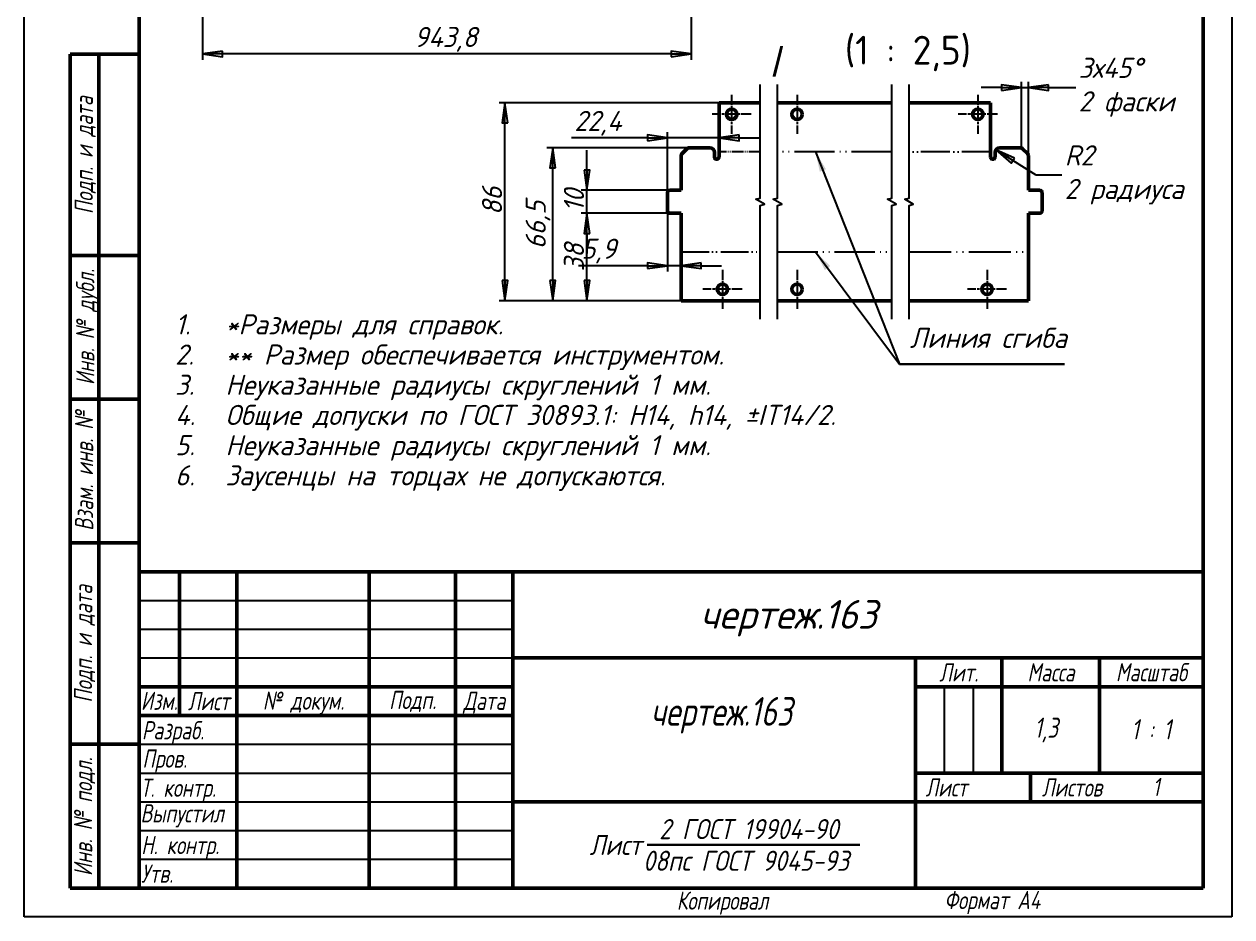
# Model space of a CAD drawing. Header units: millimetres. Extents: x 0 to 210, y 0 to 297.
# Drawn here: x 0 to 210, y 0 to 155.2 of the extents above; entities that cross this region are included whole.
import ezdxf
from ezdxf.enums import TextEntityAlignment as Align

# ---------------------------------------------------------------- set-up
doc = ezdxf.new("R2010")
doc.units = ezdxf.units.MM
doc.linetypes.add('LT_04', pattern=[0.7087, 0.4724, -0.0591, 0.1181, -0.0591])
doc.linetypes.add('LT_16', pattern=[0.68, 0.48, -0.06, 0.01, -0.06, 0.01, -0.06])
for name, color, linetype, lineweight in [('Layer_02', 7, 'Continuous', 50), ('Layer_03', 7, 'Continuous', 50), ('Layer_04', 7, 'Continuous', 50), ('Layer_05', 7, 'Continuous', 25), ('Layer_06', 7, 'Continuous', 25), ('Layer_07', 7, 'Continuous', 25), ('Layer_09', 7, 'LT_04', 25), ('Layer_10', 7, 'Continuous', 25), ('Layer_11', 7, 'Continuous', 50)]:
    doc.layers.add(name, color=color, linetype=linetype, lineweight=lineweight)
doc.styles.add('Style_02', font='ariali.ttf', dxfattribs={"width": 0.8})
doc.styles.add('Style_03', font='GOST Common Italic.ttf')
doc.styles.add('Style_06', font='GOST Common Italic.ttf', dxfattribs={"width": 0.8})
doc.styles.add('Style_07', font='GOST Common Italic.ttf', dxfattribs={"width": 0.8})
doc.styles.add('Style_08', font='GOST Common Italic.ttf')
doc.styles.add('Style_09', font='GOST Common Italic.ttf')
doc.styles.add('Style_10', font='GOST Common Italic.ttf', dxfattribs={"width": 0.9})
doc.styles.add('Style_11', font='GOST Common Italic.ttf', dxfattribs={"width": 0.8})
doc.styles.add('Style_12', font='GOST Common Italic.ttf')
doc.styles.add('Style_13', font='GOST Common Italic.ttf', dxfattribs={"width": 0.7})
doc.styles.add('Style_14', font='GOST Common Italic.ttf', dxfattribs={"width": 0.7})
doc.styles.add('Style_15', font='AIGDT___.TTF')
doc.styles.add('Style_16', font='GOST Common.ttf')
doc.dimstyles.new('DimStyle_03', dxfattribs={"dimtxt": 3.5, "dimasz": 3.5, "dimexe": 1, "dimexo": 0, "dimgap": 0.5, "dimtad": 1, "dimrnd": 1e-08, "dimtxsty": 'Style_03', "dimblk": 'Filled-1', "dimcen": 2.5, "dimdle": 15, "dimclrd": 256, "dimclre": 256, "dimclrt": 256, "dimazin": 2, "dimtfac": 0.714286, "dimtdec": 3, "dimtmove": 0, "dimatfit": 3, "dimlwd": -1, "dimlwe": 25})
doc.dimstyles.new('DimStyle_06', dxfattribs={"dimtxt": 3.5, "dimasz": 3.5, "dimexe": 1, "dimexo": 0, "dimgap": 0.5, "dimtad": 1, "dimrnd": 1e-08, "dimtxsty": 'Style_03', "dimblk": 'Filled-1', "dimcen": 2.5, "dimdle": 15, "dimclrd": 256, "dimclre": 256, "dimclrt": 256, "dimazin": 2, "dimtfac": 0.714286, "dimtdec": 3, "dimtmove": 0, "dimatfit": 3, "dimlwd": 25, "dimlwe": 25})

# ---------------------------------------------------------------- blocks, each defined once
blk = doc.blocks.new('Block_04')
at = {"layer": 'Layer_11'}
for p, q in [((-12, 0), (-12, 145)), ((-12, 145), (0, 145)), ((-7, 145), (-7, 0)), ((-12, 110), (-7, 110)), ((-7, 110), (0, 110)), ((-12, 85), (-7, 85)), ((-7, 85), (0, 85)), ((-12, 60), (-7, 60)), ((-7, 60), (0, 60)), ((-12, 25), (-7, 25)), ((-7, 25), (0, 25)), ((0, 0), (-12, 0))]:
    blk.add_line(p, q, dxfattribs=at)
at = {"layer": 'Layer_07', "char_height": 3.17, "attachment_point": 5, "rotation": 90, "style": 'Style_02'}
for s, insert, width in [('\\fGOST Common|b0|i1;\\H3.1700;Подп. и дата', (-9.37, 127.41), 34.7679), ('\\fGOST Common|b0|i1;\\H3.1700;Инв. № дубл.', (-8.95, 97.55), 24.8438), ('\\fGOST Common|b0|i1;\\H3.1700;Взам. инв. №', (-9.58, 72.53), 24.8669), ('\\fGOST Common|b0|i1;\\H3.1700;Подп. и дата', (-9.5, 42.47), 35.1486), ('\\fGOST Common|b0|i1;\\H3.1700;Инв. № подл.', (-9.5, 12.41), 24.9618)]:
    blk.add_mtext(s, dxfattribs=dict(at, insert=insert, width=width))
at = {"layer": 'Layer_07', "style": 'Style_06', "width": 0.8}
for tag, p in [('Подп._и_дата_2_001', (-3.53, 127.51)), ('Инв._номер_дубликата_001', (-3.41, 97.47)), ('Взамен_инв._номера_001', (-3.46, 72.53)), ('Подп._и_дата_1_001', (-3.42, 42.35)), ('ИНВЕНТАРНЫЙ_НОМЕР_001', (-3.33, 12.68))]:
    blk.add_attdef(tag, text='', height=3.17, rotation=90, dxfattribs=at).set_placement(p, align=Align.MIDDLE_CENTER)
blk = doc.blocks.new('Block_12')
at = {"layer": 'Layer_03'}
for p, q in [((0, 55), (185, 55)), ((0, 0), (0, 55)), ((0, 0), (0, 55)), ((7, 55), (7, 30)), ((17, 55), (17, 0)), ((40, 55), (40, 0)), ((55, 55), (55, 0)), ((65, 55), (65, 0)), ((185, 0), (185, 55)), ((65, 40), (185, 40)), ((135, 40), (135, 0)), ((150, 40), (150, 20)), ((167, 40), (167, 20)), ((0, 35), (65, 35)), ((135, 35), (185, 35)), ((0, 30), (65, 30)), ((135, 20), (185, 20)), ((155, 20), (155, 15)), ((65, 15), (185, 15)), ((185, 0), (0, 0))]:
    blk.add_line(p, q, dxfattribs=at)
at = {"layer": 'Layer_03', "linetype": 'Continuous', "lineweight": 25}
for p, q in [((0, 50), (65, 50)), ((0, 45), (65, 45)), ((0, 40), (65, 40)), ((140, 35), (140, 20)), ((145, 35), (145, 20)), ((0, 25), (65, 25)), ((0, 20), (65, 20)), ((0, 15), (65, 15)), ((0, 10), (65, 10)), ((0, 5), (65, 5))]:
    blk.add_line(p, q, dxfattribs=at)
at = {"layer": 'Layer_03', "lineweight": 30}
blk.add_line((88.31, 7.5), (125.29, 7.5), dxfattribs=at)
at = {"layer": 'Layer_03', "char_height": 3.17, "style": 'Style_02'}
for s, insert, width, attachment_point in [('\\fGOST Common|b0|i1;\\H3.1700;Лит.', (142.52, 37.49), 14.9766, 5), ('\\fGOST Common|b0|i1;\\H3.1700;Масса', (158.55, 37.51), 16.9878, 5), ('\\fGOST Common|b0|i1;\\H3.1700;Масштаб', (176.02, 37.53), 17.8316, 5), ('\\fGOST Common|b0|i1;\\H3.1700;Изм.', (3.5, 32.56), 6.9635, 5), ('\\fGOST Common|b0|i1;\\H3.1700;Лист', (12.1, 32.5), 10.0029, 5), ('\\A0;\\fGOST Common|b0|i1;\\H3.1700;№ докум.', (28.58, 32.16), 22.9069, 5), ('\\fGOST Common|b0|i1;\\H3.1700;Подп.', (47.56, 32.45), 14.879, 5), ('\\fGOST Common|b0|i1;\\H3.1700;Дата', (60.02, 32.24), 9.9614, 5), ('\\fGOST Common|b0|i1;\\H3.1700;Разраб.', (0.47, 27), 16.9971, 4), ('\\fGOST Common|b0|i1;\\H3.1700;Пров.', (0.56, 22.08), 17.0192, 4), ('\\A0;\\fGOST Common|b0|i1;\\H3.1700;Т. контр.', (0.23, 17.01), 16.9554, 4), ('\\fGOST Common|b0|i1;\\H3.1700;Лист', (140.37, 17.5), 10.5071, 5), ('\\fGOST Common|b0|i1;\\H3.1700;Листов', (162.21, 17.5), 14.3668, 5), ('\\A1;', (150.6, 17.54), 8.8313, 5), ('\\fGOST Common|b0|i1;\\H3.1700;Н. контр.', (0.36, 7.05), 16.9999, 4), ('\\fGOST Common|b0|i1;\\H3.1700;Утв.', (0.34, 2.52), 17.0083, 4), ('\\fGOST Common|b0|i1;\\H3.1700;Копировал', (93.48, -0.59), 19.7871, 1)]:
    blk.add_mtext(s, dxfattribs=dict(at, insert=insert, width=width, attachment_point=attachment_point))
at = {"layer": 'Layer_03'}
for tag, height, style, width, p in [('Изм1_001', 2.89, 'Style_14', 0.7, (3.51, 52.52)), ('Лист1_001', 2.89, 'Style_14', 0.7, (12.03, 52.52)), ('Докум1_001', 2.89, 'Style_14', 0.7, (28.54, 52.48)), ('Изм2_001', 2.89, 'Style_14', 0.7, (3.5, 47.52)), ('Лист2_001', 2.89, 'Style_14', 0.7, (12.01, 47.5)), ('Докум2_001', 2.89, 'Style_14', 0.7, (28.53, 47.5)), ('Изм3_001', 2.89, 'Style_14', 0.7, (3.5, 42.5)), ('Лист3_001', 2.89, 'Style_14', 0.7, (12.01, 42.51)), ('Докум3_001', 2.89, 'Style_14', 0.7, (28.51, 42.48)), ('Изм4_001', 2.89, 'Style_14', 0.7, (3.51, 37.5)), ('Лист4_001', 2.89, 'Style_14', 0.7, (12, 37.53)), ('Докум4_001', 2.89, 'Style_14', 0.7, (28.51, 37.52)), ('НАИМЕНОВАНИЕ_001', 5, 'Style_07', 0.8, (89.87, 28.98)), ('Литера_001', 3.5, 'Style_11', 0.8, (137.52, 27.25)), ('Литера2_001', 3.5, 'Style_11', 0.8, (142.51, 27.22)), ('Литера3_001', 3.5, 'Style_11', 0.8, (147.52, 27.21)), ('Масса_001', 3.5, 'Style_11', 0.8, (156.37, 26.48)), ('Масштаб_001', 3.5, 'Style_11', 0.8, (174.97, 25.86)), ('Тип_документа_001', 3.17, 'Style_06', 0.8, (100.08, 17.56)), ('Листов_001', 3.17, 'Style_06', 0.8, (177.46, 17.58))]:
    blk.add_attdef(tag, text='', height=height, dxfattribs=dict(at, style=style, width=width)).set_placement(p, align=Align.MIDDLE_CENTER)
for tag, height, style, width, p in [('Подп1_001', 2.89, 'Style_14', 0.7, (40.01, 52.51)), ('Дата1_001', 2, 'Style_13', 0.7, (55.01, 52.51)), ('Подп2_001', 2.89, 'Style_14', 0.7, (40.01, 47.5)), ('Дата2_001', 2, 'Style_13', 0.7, (55.01, 47.49)), ('Подп3_001', 2.89, 'Style_14', 0.7, (40.01, 42.51)), ('Дата3_001', 2, 'Style_13', 0.7, (55.02, 42.52)), ('Подп4_001', 2.89, 'Style_14', 0.7, (40.01, 37.51)), ('Дата4_001', 2, 'Style_13', 0.7, (55.02, 37.51)), ('АВТОР_001', 3.17, 'Style_06', 0.8, (15.59, 26.85)), ('Разработал_Подп._001', 2.89, 'Style_14', 0.7, (40.05, 27.51)), ('ДАТА_СОЗДАНИЯ_001', 2, 'Style_13', 0.7, (55.01, 27.51)), ('ПРОВЕРИЛ_001', 3.17, 'Style_06', 0.8, (17.41, 22.53)), ('Проверил_Подп._001', 2.89, 'Style_14', 0.7, (40.05, 22.52)), ('ДАТА_ПРОВЕРКИ_001', 2, 'Style_13', 0.7, (55.02, 22.51)), ('ТЕХНОЛОГ_001', 3.17, 'Style_06', 0.8, (17.33, 17.54)), ('Технолог_Подп._001', 2.89, 'Style_14', 0.7, (40.05, 17.51)), ('Технолог_Дата_001', 2, 'Style_13', 0.7, (55.01, 17.5)), ('Должность_руководителя_001', 3.17, 'Style_06', 0.8, (0.52, 12.51)), ('НАЧ._ОТДЕЛА_001', 3.17, 'Style_06', 0.8, (17.46, 12.45)), ('Руководитель_Подп._001', 2.89, 'Style_14', 0.7, (40.01, 12.5)), ('Руководитель_Дата_001', 2, 'Style_13', 0.7, (55.01, 12.51)), ('НОРМОКОНТРОЛЬ_001', 3.17, 'Style_06', 0.8, (17.37, 7.48)), ('Нормоконтроль_Подп._001', 2.89, 'Style_14', 0.7, (40.05, 7.52)), ('ДАТА_НОРМОКОНТРОЛЯ_001', 2, 'Style_13', 0.7, (55.02, 7.51)), ('УТВЕРДИЛ_001', 3.17, 'Style_06', 0.8, (17.4, 2.51)), ('Утвердил_Подп._001', 2.89, 'Style_14', 0.7, (40.05, 2.51)), ('ДАТА_УТВЕРЖДЕНИЯ_001', 2, 'Style_13', 0.7, (55.01, 2.5))]:
    blk.add_attdef(tag, text='', height=height, dxfattribs=dict(at, style=style, width=width)).set_placement(p, align=Align.MIDDLE_LEFT)
for tag, height, style, p in [('ОБОЗНАЧЕНИЕ_001', 5, 'Style_09', (102.16, 45.12)), ('ОРГАНИЗАЦИЯ_001', 3.5, 'Style_12', (148.22, 5.85))]:
    blk.add_attdef(tag, text='', height=height, dxfattribs=dict(at, style=style)).set_placement(p, align=Align.MIDDLE_CENTER)
at = {"layer": 'Layer_03', "style": 'Style_10', "width": 0.9}
blk.add_attdef('Материал_Наим._001', text='', height=3.5, dxfattribs=at).set_placement((96.54, 7.5), align=Align.BOTTOM_CENTER)
blk.add_attdef('Материал_Класс_001', text='', height=3.5, dxfattribs=at).set_placement((88.21, 7.5), align=Align.MIDDLE_RIGHT)
blk.add_attdef('Материал_ГОСТ_001', text='', height=3.5, dxfattribs=at).set_placement((106.8, 6.5), align=Align.TOP_CENTER)
blk = doc.blocks.new('Block_13')
at = {"layer": 'Layer_04', "lineweight": 25}
for p, q in [((0, 0), (0, 297)), ((210, 297), (210, 0)), ((210, 0), (0, 0))]:
    blk.add_line(p, q, dxfattribs=at)
at = {"layer": 'Layer_04'}
for p, q in [((20, 292), (20, 5)), ((205, 5), (205, 292)), ((20, 5), (205, 5))]:
    blk.add_line(p, q, dxfattribs=at)
at = {"layer": 'Layer_04', "insert": (160, 4.5), "char_height": 3.17, "attachment_point": 1, "style": 'Style_02'}
blk.add_mtext('\\A1;\\fGOST Common|b0|i1;\\H3.1700;Формат A4', dxfattribs=at)
blk = doc.blocks.new('Filled-1')
at = {"color": 0}
for p, q in [((0, 0), (-1, 0.143)), ((-1, 0.143), (-1, -0.143)), ((-1, 0), (0, 0)), ((-1, -0.143), (0, 0))]:
    blk.add_line(p, q, dxfattribs=at)
at = {"color": 0, "flags": 128}
blk.add_lwpolyline([(-1, -0.143), (0, 0), (-1, 0.143), (-1, -0.143)], dxfattribs=at)
at = {"color": 0}
blk.add_solid([(-1, -0.143), (0, 0), (-1, 0.143), (-1, -0.143)], dxfattribs=at)
blk = doc.blocks.new('*D21')
at = {"layer": 'Defpoints', "color": 0, "linetype": 'Continuous'}
for p in [(31, 200.44), (115.99, 200.44), (31, 150.01)]:
    blk.add_point(p, dxfattribs=at)
at = {"layer": 'Layer_10', "linetype": 'Continuous', "lineweight": 25}
for p, q in [((31, 200.44), (31, 149.01)), ((115.99, 200.44), (115.99, 149.01)), ((112.49, 150.01), (34.5, 150.01))]:
    blk.add_line(p, q, dxfattribs=at)
at = {"layer": 'Layer_10', "linetype": 'Continuous', "lineweight": 25, "xscale": 3.5, "yscale": 3.5, "zscale": 3.5, "rotation": 180}
blk.add_blockref('Filled-1', (31, 150.01), dxfattribs=at)
at = {"layer": 'Layer_10', "linetype": 'Continuous', "lineweight": 25, "xscale": 3.5, "yscale": 3.5, "zscale": 3.5}
blk.add_blockref('Filled-1', (115.99, 150.01), dxfattribs=at)
at = {"layer": 'Layer_10', "linetype": 'Continuous', "lineweight": 25, "insert": (67.81, 154.71), "char_height": 3.5, "attachment_point": 1, "style": 'Style_03'}
blk.add_mtext('\\A1;943,8', dxfattribs=at)
blk = doc.blocks.new('*D24')
at = {"layer": 'Defpoints', "color": 0, "linetype": 'Continuous'}
for p in [(83.61, 141.52), (120.83, 141.52), (114.23, 107.1)]:
    blk.add_point(p, dxfattribs=at)
at = {"layer": 'Layer_10', "linetype": 'Continuous', "lineweight": 25}
for p, q in [((120.83, 141.52), (82.61, 141.52)), ((83.61, 110.6), (83.61, 138.02)), ((114.23, 107.1), (82.61, 107.1))]:
    blk.add_line(p, q, dxfattribs=at)
at = {"layer": 'Layer_10', "linetype": 'Continuous', "lineweight": 25, "xscale": 3.5, "yscale": 3.5, "zscale": 3.5}
for p, rotation in [((83.61, 141.52), 90), ((83.61, 107.1), 270)]:
    blk.add_blockref('Filled-1', p, dxfattribs=dict(at, rotation=rotation))
at = {"layer": 'Layer_10', "linetype": 'Continuous', "lineweight": 25, "insert": (79.61, 121.98), "char_height": 3.5, "attachment_point": 1, "rotation": 90, "style": 'Style_03'}
blk.add_mtext('\\A1;86', dxfattribs=at)
blk = doc.blocks.new('Block_11')
at = {"layer": 'Layer_11', "lineweight": 30}
blk.add_line((0, 0), (8.198, 0), dxfattribs=at)
at = {"layer": 'Layer_07', "style": 'Style_08'}
blk.add_text('Линия сгиба', height=1, dxfattribs=at).set_placement((0.5, 0.5), align=Align.BOTTOM_LEFT)
blk = doc.blocks.new('*D26')
at = {"layer": 'Defpoints', "color": 0, "linetype": 'Continuous'}
for p in [(111.87, 122.71), (114.23, 117.79), (111.87, 113.2)]:
    blk.add_point(p, dxfattribs=at)
at = {"layer": 'Layer_10', "linetype": 'Continuous', "lineweight": 25}
for p, q in [((111.87, 122.71), (111.87, 112.2)), ((108.37, 113.2), (96.41, 113.2)), ((114.23, 113.2), (111.87, 113.2)), ((117.73, 113.2), (121.23, 113.2))]:
    blk.add_line(p, q, dxfattribs=at)
at = {"layer": 'Layer_10', "linetype": 'Continuous', "lineweight": 25, "xscale": 3.5, "yscale": 3.5, "zscale": 3.5}
blk.add_blockref('Filled-1', (111.87, 113.2), dxfattribs=at)
at = {"layer": 'Layer_10', "linetype": 'Continuous', "lineweight": 25, "xscale": 3.5, "yscale": 3.5, "zscale": 3.5, "rotation": 180}
blk.add_blockref('Filled-1', (114.23, 113.2), dxfattribs=at)
at = {"layer": 'Layer_10', "linetype": 'Continuous', "lineweight": 25, "insert": (96.91, 117.9), "char_height": 3.5, "attachment_point": 1, "style": 'Style_03'}
blk.add_mtext('\\A1;5,9', dxfattribs=at)
blk = doc.blocks.new('*D27')
at = {"layer": 'Defpoints', "color": 0, "linetype": 'Continuous'}
for p in [(97.85, 122.31), (112.27, 122.31), (114.23, 107.1)]:
    blk.add_point(p, dxfattribs=at)
at = {"layer": 'Layer_10', "linetype": 'Continuous', "lineweight": 25}
for p, q in [((112.27, 122.31), (96.85, 122.31)), ((97.85, 110.6), (97.85, 118.81)), ((114.23, 107.1), (96.85, 107.1))]:
    blk.add_line(p, q, dxfattribs=at)
at = {"layer": 'Layer_10', "linetype": 'Continuous', "lineweight": 25, "xscale": 3.5, "yscale": 3.5, "zscale": 3.5}
for p, rotation in [((97.85, 122.31), 90), ((97.85, 107.1), 270)]:
    blk.add_blockref('Filled-1', p, dxfattribs=dict(at, rotation=rotation))
at = {"layer": 'Layer_10', "linetype": 'Continuous', "lineweight": 25, "insert": (93.85, 112.19), "char_height": 3.5, "attachment_point": 1, "rotation": 90, "style": 'Style_03'}
blk.add_mtext('\\A1;38', dxfattribs=at)
blk = doc.blocks.new('*D28')
at = {"layer": 'Defpoints', "color": 0, "linetype": 'Continuous'}
for p in [(97.85, 126.31), (112.27, 126.31), (112.27, 122.31)]:
    blk.add_point(p, dxfattribs=at)
at = {"layer": 'Layer_10', "linetype": 'Continuous', "lineweight": 25}
for p, q in [((97.85, 129.81), (97.85, 133.31)), ((112.27, 126.31), (96.85, 126.31)), ((97.85, 122.31), (97.85, 126.31)), ((112.27, 122.31), (96.85, 122.31)), ((97.85, 118.81), (97.85, 115.31))]:
    blk.add_line(p, q, dxfattribs=at)
at = {"layer": 'Layer_10', "linetype": 'Continuous', "lineweight": 25, "xscale": 3.5, "yscale": 3.5, "zscale": 3.5}
for p, rotation in [((97.85, 126.31), 270), ((97.85, 122.31), 90)]:
    blk.add_blockref('Filled-1', p, dxfattribs=dict(at, rotation=rotation))
at = {"layer": 'Layer_10', "linetype": 'Continuous', "lineweight": 25, "insert": (93.85, 122.54), "char_height": 3.5, "attachment_point": 1, "rotation": 90, "style": 'Style_03'}
blk.add_mtext('\\A1;10', dxfattribs=at)
blk = doc.blocks.new('*D29')
at = {"layer": 'Defpoints', "color": 0, "linetype": 'Continuous'}
for p in [(91.91, 133.71), (115.59, 133.71), (114.23, 107.1)]:
    blk.add_point(p, dxfattribs=at)
at = {"layer": 'Layer_10', "linetype": 'Continuous', "lineweight": 25}
for p, q in [((115.59, 133.71), (90.91, 133.71)), ((91.91, 110.6), (91.91, 130.21)), ((114.23, 107.1), (90.91, 107.1))]:
    blk.add_line(p, q, dxfattribs=at)
at = {"layer": 'Layer_10', "linetype": 'Continuous', "lineweight": 25, "xscale": 3.5, "yscale": 3.5, "zscale": 3.5}
for p, rotation in [((91.91, 133.71), 90), ((91.91, 107.1), 270)]:
    blk.add_blockref('Filled-1', p, dxfattribs=dict(at, rotation=rotation))
at = {"layer": 'Layer_10', "linetype": 'Continuous', "lineweight": 25, "insert": (87.21, 116.08), "char_height": 3.5, "attachment_point": 1, "rotation": 90, "style": 'Style_03'}
blk.add_mtext('\\A1;66,5', dxfattribs=at)
blk = doc.blocks.new('*D30')
at = {"layer": 'Defpoints', "color": 0, "linetype": 'Continuous'}
for p in [(120.83, 141.52), (120.83, 135.42), (111.87, 125.91)]:
    blk.add_point(p, dxfattribs=at)
at = {"layer": 'Layer_10', "linetype": 'Continuous', "lineweight": 25}
for p, q in [((108.37, 135.42), (95.17, 135.42)), ((111.87, 125.91), (111.87, 136.42)), ((120.83, 135.42), (111.87, 135.42)), ((124.33, 135.42), (127.83, 135.42))]:
    blk.add_line(p, q, dxfattribs=at)
at = {"layer": 'Layer_10', "linetype": 'Continuous', "lineweight": 25, "xscale": 3.5, "yscale": 3.5, "zscale": 3.5}
blk.add_blockref('Filled-1', (111.87, 135.42), dxfattribs=at)
at = {"layer": 'Layer_10', "linetype": 'Continuous', "lineweight": 25, "xscale": 3.5, "yscale": 3.5, "zscale": 3.5, "rotation": 180}
blk.add_blockref('Filled-1', (120.83, 135.42), dxfattribs=at)
at = {"layer": 'Layer_10', "linetype": 'Continuous', "lineweight": 25, "insert": (95.67, 140.12), "char_height": 3.5, "attachment_point": 1, "style": 'Style_03'}
blk.add_mtext('\\A1;22,4', dxfattribs=at)
blk = doc.blocks.new('*D36')
at = {"layer": 'Defpoints', "color": 0, "linetype": 'Continuous'}
for p in [(174.63, 144.16), (173.42, 133.68), (174.63, 132.34)]:
    blk.add_point(p, dxfattribs=at)
at = {"layer": 'Layer_10', "linetype": 'Continuous', "lineweight": 25}
for p, q in [((173.42, 133.68), (173.42, 145.16)), ((174.63, 132.34), (174.63, 145.16)), ((169.92, 144.16), (166.42, 144.16)), ((173.42, 144.16), (174.63, 144.16)), ((178.13, 144.16), (182.86, 144.16))]:
    blk.add_line(p, q, dxfattribs=at)
at = {"layer": 'Layer_10', "linetype": 'Continuous', "lineweight": 25, "xscale": 3.5, "yscale": 3.5, "zscale": 3.5}
blk.add_blockref('Filled-1', (173.42, 144.16), dxfattribs=at)
at = {"layer": 'Layer_10', "linetype": 'Continuous', "lineweight": 25, "xscale": 3.5, "yscale": 3.5, "zscale": 3.5, "rotation": 180}
blk.add_blockref('Filled-1', (174.63, 144.16), dxfattribs=at)
at = {"layer": 'Layer_10', "linetype": 'Continuous', "lineweight": 25, "insert": (183.36, 149.35), "char_height": 3.5, "attachment_point": 1, "style": 'Style_03'}
blk.add_mtext('\\A1;\\fGOST Common|b0|i1;3х45°\\P\\fGOST Common|b0|i1;2 фаски', dxfattribs=at)
blk = doc.blocks.new('*D37')
at = {"layer": 'Defpoints', "color": 0, "linetype": 'Continuous'}
for p in [(168.95, 133.33), (169.63, 132.91)]:
    blk.add_point(p, dxfattribs=at)
at = {"layer": 'Layer_10', "linetype": 'Continuous', "lineweight": 25}
for p, q in [((175.99, 128.93), (171.92, 131.48)), ((180.45, 128.93), (175.99, 128.93))]:
    blk.add_line(p, q, dxfattribs=at)
at = {"layer": 'Layer_10', "linetype": 'Continuous', "lineweight": 25, "xscale": 3.5, "yscale": 3.5, "zscale": 3.5, "rotation": 148.0180289374041}
blk.add_blockref('Filled-1', (168.95, 133.33), dxfattribs=at)
at = {"layer": 'Layer_10', "linetype": 'Continuous', "lineweight": 25, "insert": (180.95, 134.13), "char_height": 3.5, "attachment_point": 1, "style": 'Style_03'}
blk.add_mtext('\\A1;\\fGOST Common|b0|i1;R2\\P\\fGOST Common|b0|i1;2 радиуса', dxfattribs=at)

msp = doc.modelspace()

# ---------------------------------------------------------------- linework, layer by layer
at = {"layer": 'Layer_02'}
for p, q in [((120.82522, 132.10561), (120.82522, 141.51517)), ((120.82522, 141.51517), (128.00583, 141.51517)), ((131.00583, 141.51517), (150.86365, 141.51517)), ((153.86365, 141.51517), (168.03226, 141.51517)), ((168.03226, 141.51517), (168.03226, 132.10561)), ((114.22522, 126.30561), (114.22522, 132.33993)), ((114.34238, 132.62277), (115.30806, 133.58846)), ((115.5909, 133.70561), (119.22522, 133.70561)), ((120.02522, 132.10561), (120.02522, 132.90561)), ((168.83226, 132.90561), (168.83226, 132.10561)), ((169.63226, 133.70561), (173.26657, 133.70561)), ((173.54941, 133.58846), (174.5151, 132.62277)), ((174.63226, 132.33993), (174.63226, 126.30561)), ((112.26522, 126.30561), (114.22522, 126.30561)), ((176.59226, 126.30561), (174.63226, 126.30561)), ((111.86522, 122.70561), (111.86522, 125.90561)), ((176.99226, 122.70561), (176.99226, 125.90561)), ((114.22522, 122.30561), (112.26522, 122.30561)), ((114.22522, 107.09606), (114.22522, 122.30561)), ((174.63226, 122.30561), (174.63226, 107.09606)), ((174.63226, 122.30561), (176.59226, 122.30561)), ((128.00583, 107.09606), (114.22522, 107.09606)), ((150.86365, 107.09606), (131.00583, 107.09606)), ((174.63226, 107.09606), (153.86365, 107.09606))]:
    msp.add_line(p, q, dxfattribs=at)
for centre in [(123.02522, 139.51517), (134.40043, 139.51517), (165.83226, 139.51517), (121.42522, 109.09606), (134.40043, 109.09606), (167.43226, 109.09606)]:
    msp.add_circle(centre, 0.9, dxfattribs=at)
for centre, radius, start, end in [((114.62522, 132.33993), 0.4, 135, 180), ((115.5909, 133.30561), 0.4, 90, 135), ((119.22522, 132.90561), 0.8, 0, 90), ((169.63226, 132.90561), 0.8, 90, 180), ((173.26657, 133.30561), 0.4, 45, 90), ((174.23226, 132.33993), 0.4, 0, 45), ((120.42522, 132.10561), 0.4, 180, 0), ((168.43226, 132.10561), 0.4, 180, 0), ((112.26522, 125.90561), 0.4, 90, 180), ((176.59226, 125.90561), 0.4, 0, 90), ((112.26522, 122.70561), 0.4, 180, 270), ((176.59226, 122.70561), 0.4, 270, 0)]:
    msp.add_arc(centre, radius, start, end, dxfattribs=at)
at = {"layer": 'Layer_05', "flags": 128}
for points in [[(128.00583, 103.92106), (128.00583, 123.67164), (128.75583, 123.8726), (127.25583, 124.73863), (128.00583, 124.93959), (128.00583, 144.69017)], [(131.00583, 103.92106), (131.00583, 123.67164), (131.75583, 123.8726), (130.25583, 124.73863), (131.00583, 124.93959), (131.00583, 144.69017)], [(150.86365, 103.92106), (150.86365, 123.67164), (151.61365, 123.8726), (150.11365, 124.73863), (150.86365, 124.93959), (150.86365, 144.69017)], [(153.86365, 103.92106), (153.86365, 123.67164), (154.61365, 123.8726), (153.11365, 124.73863), (153.86365, 124.93959), (153.86365, 144.69017)]]:
    msp.add_lwpolyline(points, dxfattribs=at)
at = {"layer": 'Layer_06', "linetype": 'LT_04', "ltscale": 3.777472}
for p, q in [((123.02522, 142.91517), (123.02522, 136.11517)), ((134.40043, 142.91517), (134.40043, 136.11517)), ((165.83226, 142.91517), (165.83226, 136.11517)), ((126.42522, 139.51517), (119.62522, 139.51517)), ((169.23226, 139.51517), (162.43226, 139.51517)), ((121.42522, 112.49606), (121.42522, 105.69606)), ((134.40043, 112.49606), (134.40043, 105.69606)), ((167.43226, 112.49606), (167.43226, 105.69606)), ((124.82522, 109.09606), (118.02522, 109.09606)), ((170.83226, 109.09606), (164.03226, 109.09606))]:
    msp.add_line(p, q, dxfattribs=at)
at = {"layer": 'Layer_09', "linetype": 'LT_16', "ltscale": 4.157273}
msp.add_line((128.00583, 133.01039), (120.82522, 133.01039), dxfattribs=at)
at = {"layer": 'Layer_09', "linetype": 'LT_16', "ltscale": 14.601338}
for p, q in [((150.86365, 133.01039), (131.00583, 133.01039)), ((131.00583, 115.60083), (150.86365, 115.60083))]:
    msp.add_line(p, q, dxfattribs=at)
at = {"layer": 'Layer_09', "linetype": 'LT_16', "ltscale": 10.41809}
msp.add_line((168.03226, 133.01039), (153.86365, 133.01039), dxfattribs=at)
at = {"layer": 'Layer_09', "linetype": 'LT_16', "ltscale": 10.132805}
msp.add_line((114.22522, 115.60083), (128.00583, 115.60083), dxfattribs=at)
at = {"layer": 'Layer_09', "linetype": 'LT_16', "ltscale": 15.271031}
msp.add_line((153.86365, 115.60083), (174.63226, 115.60083), dxfattribs=at)

# ---------------------------------------------------------------- block references
for name, p in [('Block_13', (0, 0)), ('Block_04', (20, 5))]:
    msp.add_blockref(name, p)
at = {"xscale": 3.499999940395355, "yscale": 3.499999940395355, "zscale": 3.499999940395355}
msp.add_blockref('Block_11', (152.23406, 96.10794), dxfattribs=at)
ref = msp.add_blockref('Block_12', (20, 5))
ref.add_attrib('Должность_руководителя_001', 'Выпустил', (20.22957, 16.40474), dxfattribs={"layer": 'Layer_03', "height": 3.17, "style": 'Style_06', "width": 0.8})
ref.add_attrib('ОБОЗНАЧЕНИЕ_001', 'чертеж.163', (117.55088, 50.09113), dxfattribs={"layer": 'Layer_03', "height": 5, "style": 'Style_09'})
ref.add_attrib('НАИМЕНОВАНИЕ_001', 'чертеж.163', (108.95216, 33.22506), dxfattribs={"layer": 'Layer_03', "height": 5, "style": 'Style_07', "width": 0.8})
ref.add_attrib('Материал_Класс_001', 'Лист', (98.31865, 10.75), dxfattribs={"layer": 'Layer_03', "height": 3.5, "style": 'Style_10', "width": 0.9})
ref.add_attrib('Материал_Наим._001', '2 ГОСТ 19904-90', (110.42137, 13.5), dxfattribs={"layer": 'Layer_03', "height": 3.4999999, "style": 'Style_10', "width": 0.9})
ref.add_attrib('Материал_ГОСТ_001', '08пс ГОСТ 9045-93', (107.62933, 8), dxfattribs={"layer": 'Layer_03', "height": 3.4999999, "style": 'Style_10', "width": 0.9})
ref.add_attrib('Масса_001', '1,3', (175.65273, 31.13347), dxfattribs={"layer": 'Layer_03', "height": 3.5, "style": 'Style_11', "width": 0.8})
ref.add_attrib('Масштаб_001', '1 : 1', (192.51779, 30.85442), dxfattribs={"layer": 'Layer_03', "height": 3.5, "style": 'Style_11', "width": 0.8})
ref.add_attrib('Листов_001', '1', (196.2285, 20.99388), dxfattribs={"layer": 'Layer_03', "height": 3.17, "style": 'Style_06', "width": 0.8})

# ---------------------------------------------------------------- texts
at = {"layer": 'Layer_07', "style": 'Style_03'}
for s, height, p in [('1. ', 3.5, (26.25, 101.25)), ('*Размеры для справок.', 3.4999999, (35, 101.25)), ('2. ', 3.5, (26.25, 96)), ('** Размер обеспечивается инструментом.', 3.4999999, (35, 96)), ('3. ', 3.5, (26.25, 90.75)), ('Неуказанные радиусы скруглений 1 мм.', 3.4999999, (35, 90.75)), ('4. ', 3.5, (26.25, 85.5)), ('Общие допуски по ГОСТ 30893.1: H14, h14, ±IT14/2.', 3.4999999, (35, 85.5)), ('5. ', 3.5, (26.25, 80.25)), ('Неуказанные радиусы скруглений 1 мм.', 3.4999999, (35, 80.25)), ('6. ', 3.5, (26.25, 75)), ('Заусенцы на торцах не допускаются.', 3.4999999, (35, 75))]:
    msp.add_text(s, height=height, dxfattribs=at).set_placement(p)
at = {"layer": 'Layer_07', "char_height": 5, "attachment_point": 7}
for s, insert, style in [('(1 : 2,5)', (142.7118, 147.00198), 'Style_16'), ('/', (130.12902, 146.05134), 'Style_15')]:
    msp.add_mtext(s, dxfattribs=dict(at, insert=insert, style=style))

# ---------------------------------------------------------------- dimensions: what is measured, and where the dimension line sits
at = {"layer": 'Layer_10', "linetype": 'Continuous', "lineweight": 25}
for base, p1, p2, text, override, picture, middle in [((30.99534, 150.00953), (115.99453, 200.43875), (30.99534, 200.43875), '943,8', {"dimgap": 0.5, "dimdec": 2, "dimlfac": 11.103635, "dimtol": 0, "dimlim": 0, "dimtp": 0, "dimtm": 0, "dimtdec": 3, "dimtofl": 0, "dimatfit": 1}, '*D21', (73.49494, 150.00953)), ((174.63226, 144.15895), (173.41964, 133.67516), (174.63226, 132.33993), '\\fGOST Common|b0|i1;<>х45°\\P\\fGOST Common|b0|i1;2 фаски', {"dimgap": 0.5, "dimtad": 0, "dimdec": 0, "dimlfac": 2.5, "dimtol": 0, "dimlim": 0, "dimtp": 0, "dimtm": 0, "dimtdec": 0, "dimtofl": 1, "dimatfit": 1, "dimtvp": 0}, '*D36', (191.84343, 144.15895))]:
    dim = msp.add_linear_dim(base=base, p1=p1, p2=p2, angle=180, text=text, dimstyle='DimStyle_06', override=override, dxfattribs=at)
    dim.commit()
    dim.dimension.update_dxf_attribs({"geometry": picture, "text_midpoint": middle, "dimtype": 160})
for base, p1, p2, override, picture, middle in [((83.61304, 141.51517), (114.22522, 107.09606), (120.82522, 141.51517), {"dimgap": 0.5, "dimdec": 1, "dimlfac": 2.5, "dimtol": 0, "dimlim": 0, "dimtp": 0, "dimtm": 0, "dimtdec": 1, "dimtofl": 0, "dimatfit": 1}, '*D24', (83.61304, 124.30561)), ((91.90655, 133.70561), (114.22522, 107.09606), (115.5909, 133.70561), {"dimgap": 0.5, "dimdec": 1, "dimlfac": 2.5, "dimtol": 0, "dimlim": 0, "dimtp": 0, "dimtm": 0, "dimtdec": 1, "dimtofl": 0, "dimatfit": 1}, '*D29', (91.90655, 120.40083)), ((97.84909, 126.30561), (112.26522, 122.30561), (112.26522, 126.30561), {"dimgap": 0.5, "dimdec": 2, "dimlfac": 2.5, "dimtol": 0, "dimlim": 0, "dimtp": 0, "dimtm": 0, "dimtdec": 3, "dimtofl": 1, "dimatfit": 1}, '*D28', (97.84909, 124.30561)), ((97.84909, 122.30561), (114.22522, 107.09606), (112.26522, 122.30561), {"dimgap": 0.5, "dimdec": 1, "dimlfac": 2.5, "dimtol": 0, "dimlim": 0, "dimtp": 0, "dimtm": 0, "dimtdec": 1, "dimtofl": 0, "dimatfit": 1}, '*D27', (97.84909, 114.70083))]:
    dim = msp.add_linear_dim(base=base, p1=p1, p2=p2, angle=90, dimstyle='DimStyle_06', override=override, dxfattribs=at)
    dim.commit()
    dim.dimension.update_dxf_attribs({"geometry": picture, "text_midpoint": middle, "dimtype": 160})
for base, p1, p2, override, picture, middle in [((120.82522, 135.41729), (111.86522, 125.90561), (120.82522, 141.51517), {"dimgap": 0.5, "dimdec": 2, "dimlfac": 2.5, "dimse2": 1, "dimtol": 0, "dimlim": 0, "dimtp": 0, "dimtm": 0, "dimtdec": 3, "dimtofl": 1, "dimatfit": 1}, '*D30', (100.01939, 135.41729)), ((111.86522, 113.20295), (114.22522, 117.78601), (111.86522, 122.70561), {"dimgap": 0.5, "dimdec": 2, "dimlfac": 2.5, "dimse1": 1, "dimtol": 0, "dimlim": 0, "dimtp": 0, "dimtm": 0, "dimtdec": 3, "dimtofl": 1, "dimatfit": 1}, '*D26', (100.05518, 113.20295))]:
    dim = msp.add_linear_dim(base=base, p1=p1, p2=p2, dimstyle='DimStyle_06', override=override, dxfattribs=at)
    dim.commit()
    dim.dimension.update_dxf_attribs({"geometry": picture, "text_midpoint": middle, "dimtype": 160})
dim = msp.add_radius_dim(center=(169.63226, 132.90561), mpoint=(168.95368, 133.32933), text='\\fGOST Common|b0|i1;<>\\P\\fGOST Common|b0|i1;2 радиуса', dimstyle='DimStyle_06', override={"dimgap": 0.5, "dimtad": 0, "dimtih": 1, "dimtoh": 1, "dimdec": 2, "dimlfac": 2.5, "dimcen": 0, "dimtol": 0, "dimlim": 0, "dimtp": 0, "dimtm": 0, "dimtdec": 3, "dimtofl": 0, "dimtvp": 0}, dxfattribs=at)
dim.commit()
dim.dimension.update_dxf_attribs({"geometry": '*D37', "text_midpoint": (191.62392, 128.93491), "dimtype": 164})

# ---------------------------------------------------------------- leaders
at = {"layer": 'Layer_07'}
for points in [[(137.5962, 133.01039), (152.23406, 96.10794)], [(137.5962, 115.60083), (152.23406, 96.10794)]]:
    msp.add_leader(points, dimstyle='DimStyle_03', override={"dimtad": 0}, dxfattribs=at)

doc.saveas('drawing.dxf')
